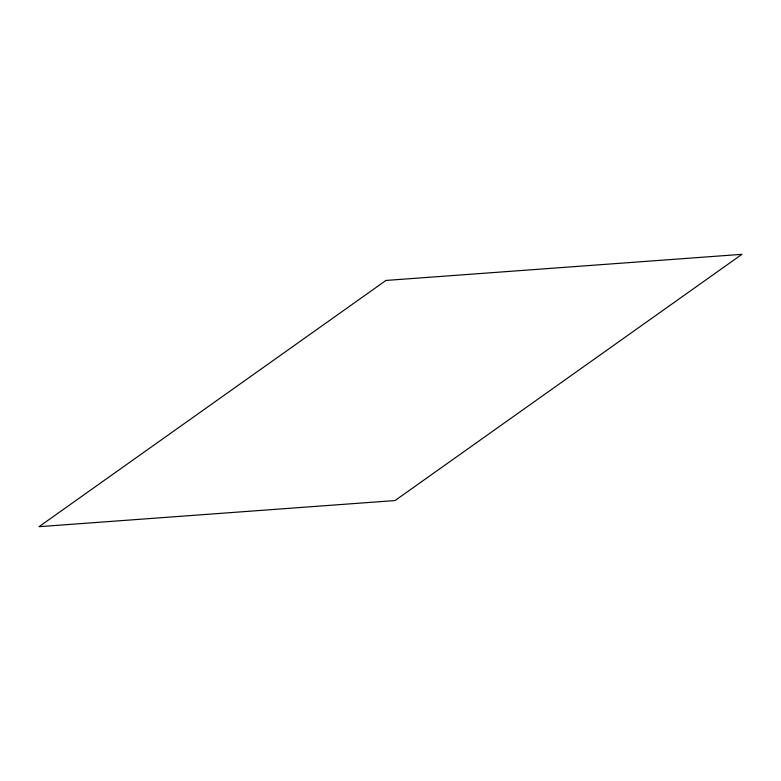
<?xml version="1.0" encoding="UTF-8"?>
<svg xmlns="http://www.w3.org/2000/svg" width="781" height="781" viewBox="0 0 781 781"><rect width="100%" height="100%" fill="white"/><g stroke="black" fill="none" stroke-linecap="round" stroke-linejoin="round"><path stroke-width="1.17" d="M385.96 280.447L39.05 526.677L395.04 500.553L741.95 254.323L385.96 280.447"/></g></svg>
